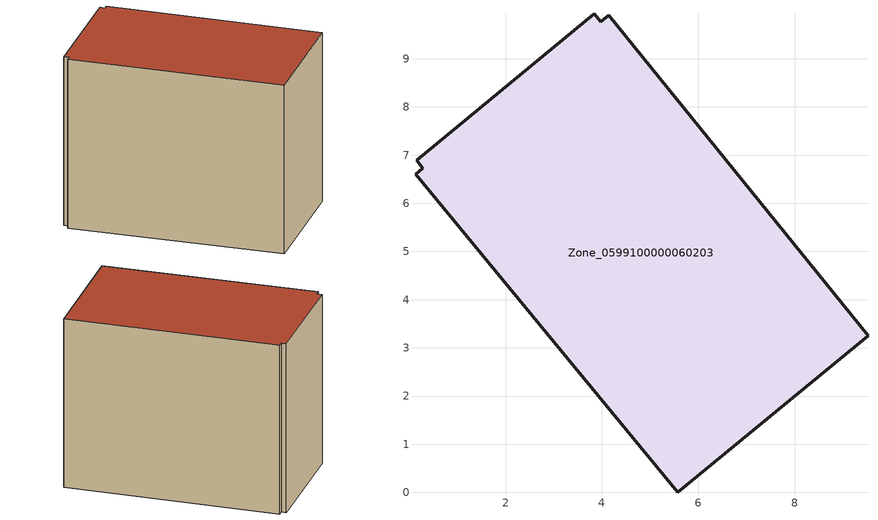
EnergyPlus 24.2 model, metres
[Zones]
Zone_0599100000060203
 floor ground (C_G): 3.85,9.94 3.98,9.77 4.14,9.9 9.52,3.26 5.58,0 0.13,6.6 0.29,6.73 0.16,6.89 z0
 wall outside (C_F): 3.85,9.94 0.16,6.89 0.29,6.73 0.13,6.6 5.58,0 9.52,3.26 4.14,9.9 3.98,9.77 3.85,9.94 z0:7.01
 roof outside (C_R): 3.98,9.77 3.85,9.94 0.16,6.89 0.29,6.73 0.13,6.6 5.58,0 9.52,3.26 4.14,9.9 z7.01
[BUILDING]
Pand.0599100000060203: North Axis=0; Terrain=City; Loads Convergence Tolerance Value=0.04; Temperature Convergence Tolerance Value=0.4; Solar Distribution=FullExterior; Maximum Number of Warmup Days=25; Minimum Number of Warmup Days=1
[Site:Location]
Rotterdam.The.Hague.AP_ZH_NLD Design_Conditions: Latitude=51.96; Longitude=4.45; Time Zone=1; Elevation=-4.5
[SITE:GROUNDTEMPERATURE:BUILDINGSURFACE]
18, 18, 18, 18, 18, 18, 18, 18, 18, 18, 18, 18
[MATERIAL] Thermal Absorptance=0.9; Solar Absorptance=0.7; Visible Absorptance=0.7
Name | Roughness | Thickness | Conductivity | Density | Specific Heat
G.TC.1946 | MediumSmooth | 0.15 | 1 | 540 | 1210
F.TC.1946 | Rough | 0.3 | 0.857143 | 1920 | 840
R.TC.1946 | MediumRough | 0.2 | 0.909091 | 1500 | 1000
[CONSTRUCTION]
C_G: G.TC.1946
C_F: F.TC.1946
C_R: R.TC.1946
[ZONE]
Zone_0599100000060203: Type=1; Multiplier=1; Ceiling Height=Autocalculate; Volume=Autocalculate; Floor Area=autocalculate; Part of Total Floor Area=Yes
[ZONEINFILTRATION:DESIGNFLOWRATE]
Infil_Zone_0599100000060203: Zone or ZoneList or Space or SpaceList=Zone_0599100000060203; Schedule=AlwaysOn; Design Flow Rate Calculation Method=Flow/Area; Flow Rate per Floor Area=0.003; Constant Term Coefficient=1; Temperature Term Coefficient=0; Velocity Term Coefficient=0; Velocity Squared Term Coefficient=0
[HVACTEMPLATE:ZONE:IDEALLOADSAIRSYSTEM]
Zone_0599100000060203: Maximum Heating Supply Air Temperature=50; Minimum Cooling Supply Air Temperature=13; Maximum Heating Supply Air Humidity Ratio=0.0156; Minimum Cooling Supply Air Humidity Ratio=0.0077; Heating Limit=NoLimit; Cooling Limit=NoLimit; Dehumidification Control Type=ConstantSensibleHeatRatio; Cooling Sensible Heat Ratio=0.7; Dehumidification Setpoint=60; Humidification Control Type=None; Humidification Setpoint=30; Outdoor Air Method=None; Outdoor Air Flow Rate per Person=0.00944; Outdoor Air Flow Rate per Zone Floor Area=0; Outdoor Air Flow Rate per Zone=0; Demand Controlled Ventilation Type=None; Outdoor Air Economizer Type=NoEconomizer; Heat Recovery Type=None; Sensible Heat Recovery Effectiveness=0.7; Latent Heat Recovery Effectiveness=0.65
[ZONECONTROL:THERMOSTAT]
ThermostatControl_Zone_0599100000060203: Zone or ZoneList=Zone_0599100000060203; Control Type Schedule=DualSetpointControlType; Control 1=Thermostat_Zone_0599100000060203; Temperature Difference Between Cutout And Setpoint=0
[THERMOSTATSETPOINT:DUALSETPOINT]
Thermostat_Zone_0599100000060203: Heating Setpoint Temperature Schedule=HeatingSetpoint_Zone_0599100000060203; Cooling Setpoint Temperature Schedule=CoolingSetpoint_Zone_0599100000060203
[SCHEDULE:COMPACT]
HeatingSetpoint_Zone_0599100000060203: Through: 12/31, For: AllDays, Until: 24:00, 21
CoolingSetpoint_Zone_0599100000060203: Through: 12/31, For: AllDays, Until: 24:00, 24
DualSetpointControlType: Through: 12/31, For: AllDays, Until: 24:00, 4
AlwaysOn: Through: 12/31, For: AllDays, Until: 24:00, 1
